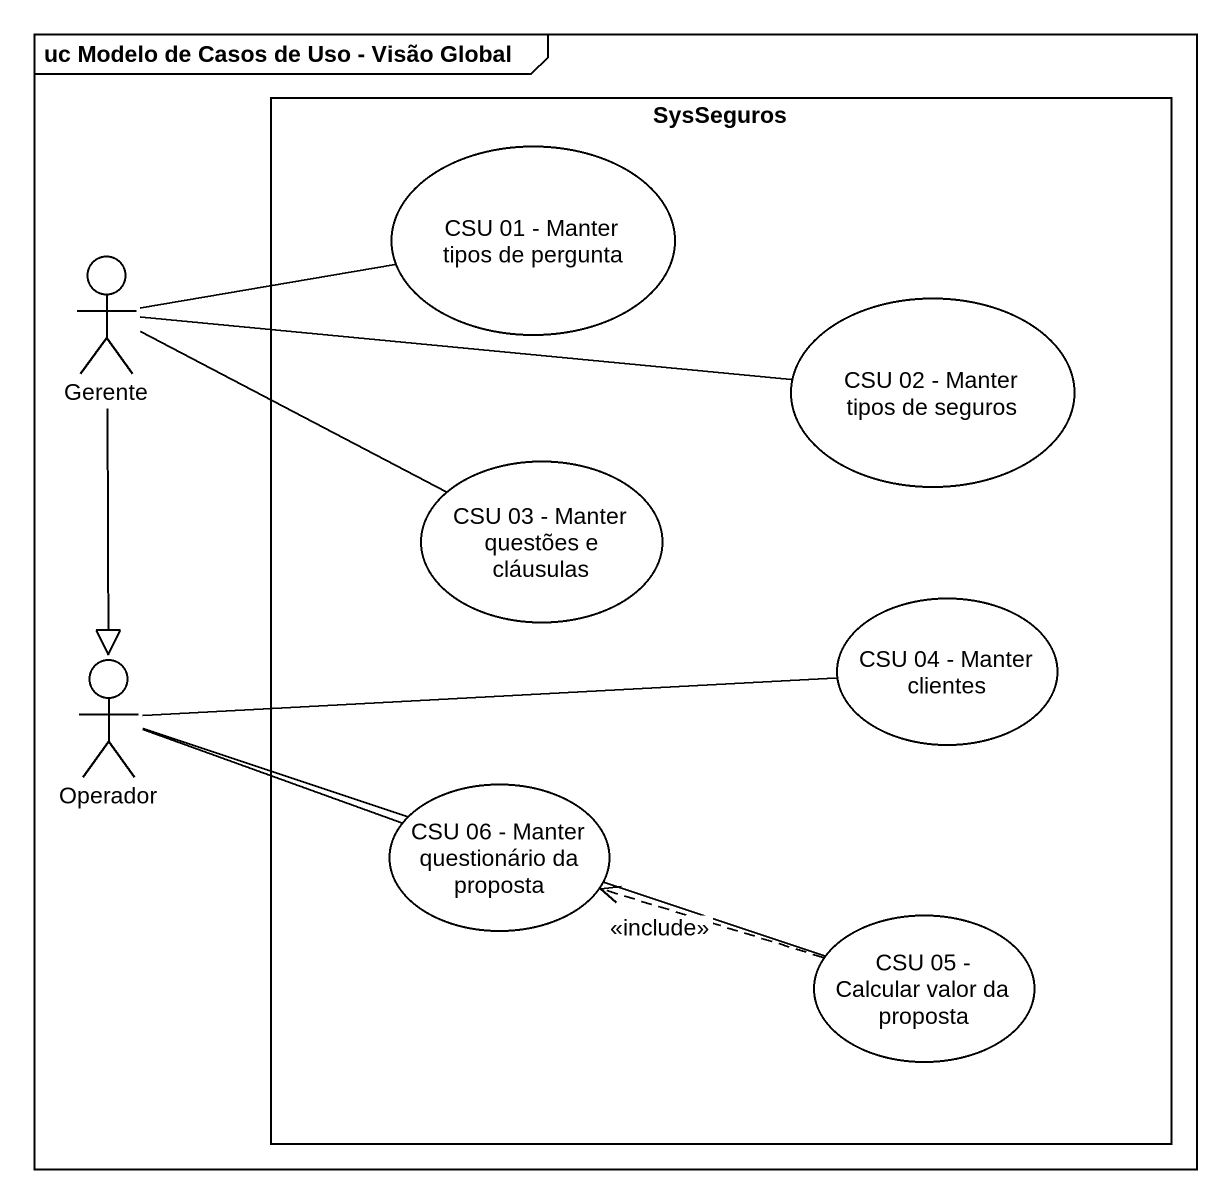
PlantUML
@startuml
mainframe uc Modelo de Casos de Uso - Visão Global
rectangle SysSeguros {
  usecase "CSU 01 - Manter tipos de pergunta" as CSU_01_Manter_tipos_de
  usecase "CSU 02 - Manter tipos de seguros" as CSU_02_Manter_tipos_de
  usecase "CSU 03 - Manter questões e cláusulas" as CSU_03_Manter_questões_e
  usecase "CSU 04 - Manter clientes" as CSU_04_Manter_clientes
  usecase "CSU 06 - Manter questionário da proposta" as CSU_06_Manter_questionário
  usecase "CSU 05 - Calcular valor da proposta" as CSU_05_Calcular_valor_da
}
actor Gerente
actor Operador
Gerente -right- CSU_01_Manter_tipos_de
Gerente -right- CSU_02_Manter_tipos_de
Gerente -right- CSU_03_Manter_questões_e
Gerente --|> Operador
Operador -right- CSU_04_Manter_clientes
Operador -right- CSU_06_Manter_questionário
Operador -right- CSU_05_Calcular_valor_da
CSU_05_Calcular_valor_da .left.> CSU_06_Manter_questionário : <<include>>
@enduml
